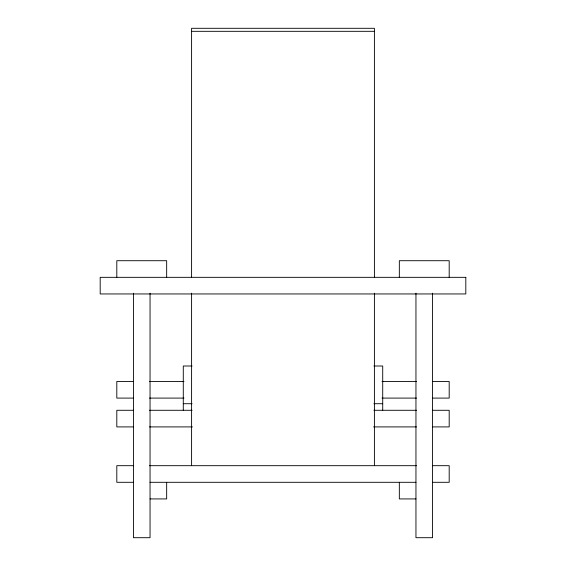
<?xml version="1.0" encoding="UTF-8"?>
<svg xmlns="http://www.w3.org/2000/svg" width="566" height="566" viewBox="0 0 566 566"><rect width="100%" height="100%" fill="white"/><g stroke="black" fill="none" stroke-linecap="round" stroke-linejoin="round"><path stroke-width="0.85" d="M191.591 31.321L374.409 31.321M192.107 366.004L183.285 366.004L183.285 410.286M373.893 366.004L382.715 366.004L382.715 410.286M133.604 381.477L116.808 381.477L116.808 398.096L133.604 398.096M149.516 381.477L183.992 381.477M382.008 381.477L416.484 381.477M432.396 381.477L449.192 381.477L449.192 398.096L432.396 398.096M149.516 398.096L183.992 398.096M382.008 398.096L416.484 398.096M183.285 403.714L192.107 403.714M373.893 403.714L382.715 403.714M133.604 410.286L116.808 410.286L116.808 426.906L133.604 426.906M149.516 410.286L192.107 410.286M373.893 410.286L416.484 410.286M432.396 410.286L449.192 410.286L449.192 426.906L432.396 426.906M149.516 426.906L192.447 426.906M373.553 426.906L416.484 426.906M133.604 465.684L116.808 465.684L116.808 482.303L133.427 482.303M149.516 465.684L416.484 465.684M432.396 465.684L449.192 465.684L449.192 482.303L432.573 482.303M150.047 482.303L415.953 482.303M150.047 498.922L166.666 498.922L166.666 482.303M415.953 498.922L399.334 498.922L399.334 482.303M449.192 277.333L449.192 260.714L399.334 260.714L399.334 277.333M432.573 293.181L432.573 537.7L415.953 537.7L415.953 293.181M374.409 277.333L374.409 28.3L191.591 28.3L191.591 277.333M374.409 293.16L374.409 465.684M191.591 293.16L191.591 465.684M166.666 277.333L166.666 260.714L116.808 260.714L116.808 277.333M150.047 293.181L150.047 537.7L133.427 537.7L133.427 293.181M465.811 277.333L100.189 277.333L100.189 293.952L465.811 293.952L465.811 277.333"/></g></svg>
